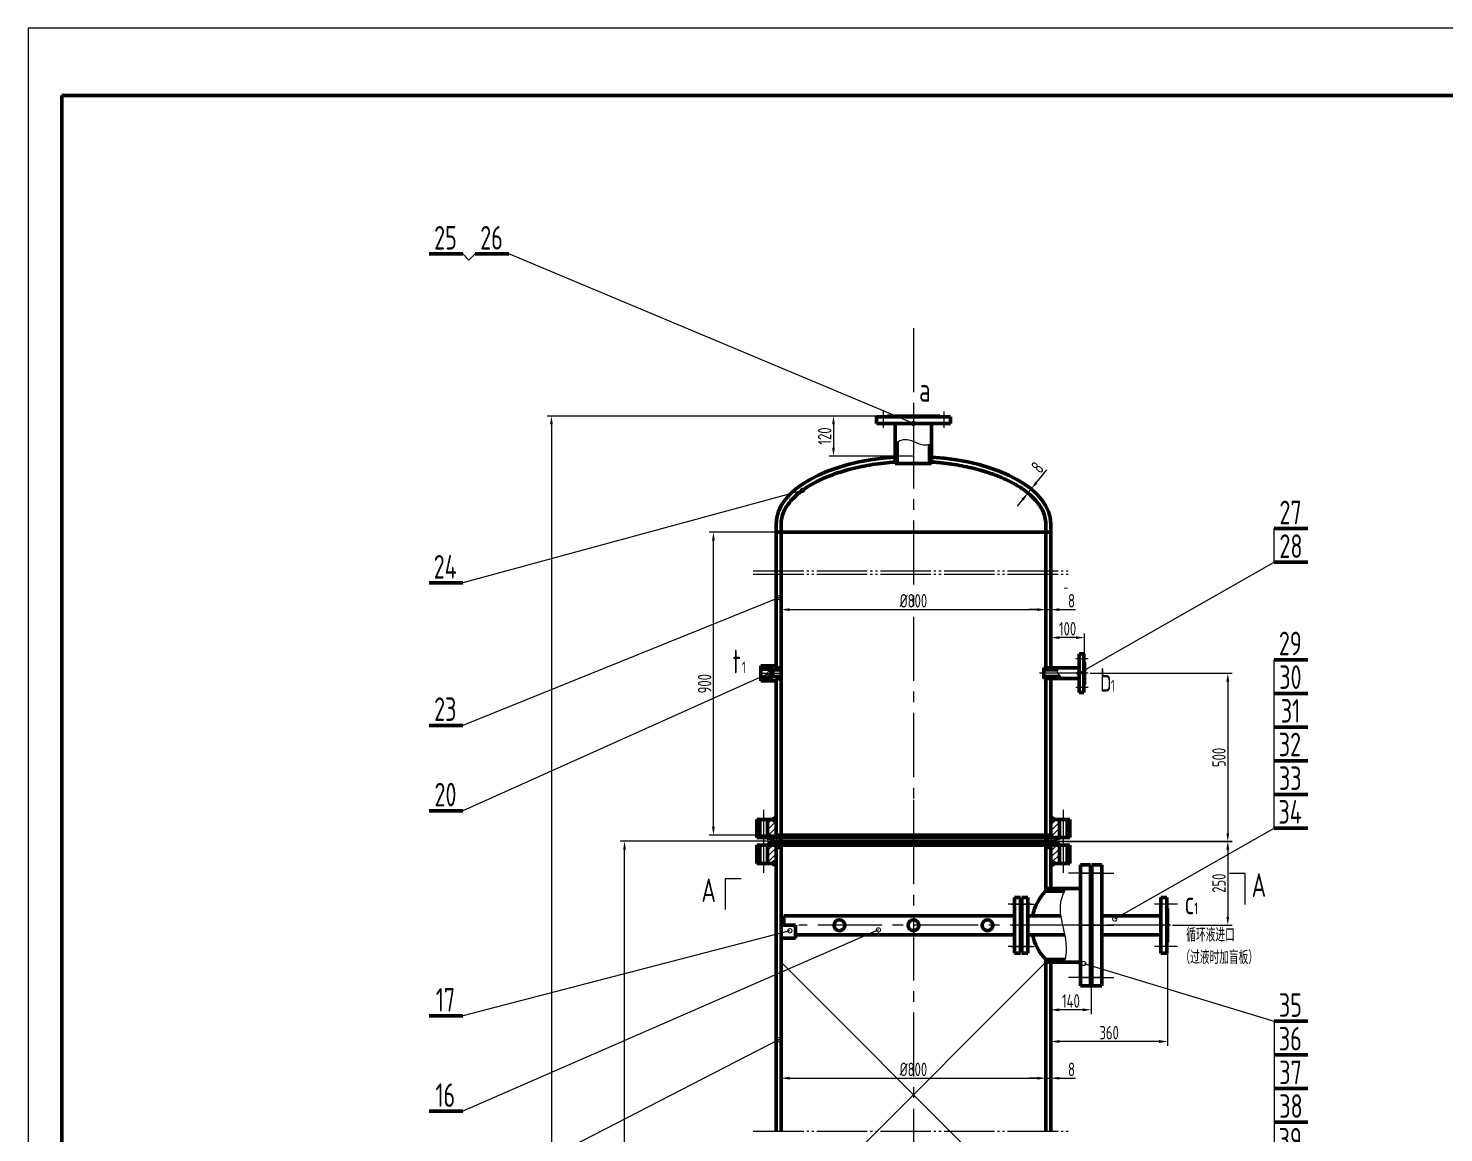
# Model space of a CAD drawing. Header units: millimetres. Extents: x -4783 to 11684, y 6425 to 68023.
# Drawn here: x -4783 to -4362.5, y 7684.8 to 8012.8 of the extents above; entities that cross this region are included whole.
import ezdxf

# ---------------------------------------------------------------- set-up
doc = ezdxf.new("R2010")
doc.units = ezdxf.units.MM
doc.linetypes.add('CENTER2', pattern=[28.575, 19.05, -3.175, 3.175, -3.175])
doc.linetypes.add('JIS_09_15', pattern=[18.9, 15, -0.9, 0.6, -0.9, 0.6, -0.9])
for name, color, linetype, lineweight in [('中心线', 1, 'CENTER2', 15), ('双点划线', 4, 'JIS_09_15', 15), ('尺寸线', 3, 'Continuous', 15), ('细实线', 2, 'Continuous', 15), ('轮廓线', 7, 'Continuous', 50)]:
    doc.layers.add(name, color=color, linetype=linetype, lineweight=lineweight)
doc.styles.add('工程字', font='gbenor.shx', dxfattribs={"width": 0.8, "bigfont": 'gbcbig.shx'})

# ---------------------------------------------------------------- blocks, each defined once
blk = doc.blocks.new('_DotSmall')
at = {"color": 0, "linetype": 'ByBlock', "const_width": 0.5}
blk.add_lwpolyline([(-0.0625, 0, 1), (0.0625, 0, 1)], format="xyb", close=True, dxfattribs=at)

msp = doc.modelspace()

# ---------------------------------------------------------------- linework, layer by layer
at = {"layer": '中心线'}
for p, q in [((-4520.0562, 7923.7838), (-4520.0562, 7768.6866)), ((-4565.6417, 7821.2655), (-4559.1272, 7821.2655)), ((-4471.7666, 7821.2655), (-4482.603, 7821.2655)), ((-4520.0562, 7783.6409), (-4520.0562, 7766.3679)), ((-4564.5562, 7780.6914), (-4564.5562, 7769.6396)), ((-4475.5562, 7780.6914), (-4475.5562, 7769.6396)), ((-4520.0562, 7777.6777), (-4520.0562, 7518.3805)), ((-4564.5562, 7773.0414), (-4564.5562, 7761.9896)), ((-4475.5562, 7773.0414), (-4475.5562, 7761.9896)), ((-4463.9644, 7761.9155), (-4473.992, 7761.9155)), ((-4470.548, 7761.9155), (-4460.5204, 7761.9155)), ((-4485.1236, 7752.6655), (-4491.8904, 7752.6655)), ((-4490.9888, 7752.6655), (-4484.222, 7752.6655)), ((-4441.6276, 7752.6655), (-4448.3945, 7752.6655)), ((-4443.6971, 7746.4155), (-4554.1096, 7746.4155)), ((-4463.9644, 7746.4155), (-4473.992, 7746.4155)), ((-4470.548, 7746.4155), (-4460.5204, 7746.4155)), ((-4485.1236, 7740.1655), (-4491.8904, 7740.1655)), ((-4490.9888, 7740.1655), (-4484.222, 7740.1655)), ((-4441.6276, 7740.1655), (-4448.3945, 7740.1655)), ((-4463.9644, 7730.9155), (-4473.992, 7730.9155)), ((-4470.548, 7730.9155), (-4460.5204, 7730.9155))]:
    msp.add_line(p, q, dxfattribs=at)
at = {"layer": '中心线', "linetype": 'Continuous'}
for p, q in [((-4529.0562, 7899.0481), (-4529.0562, 7894.149)), ((-4520.0562, 7899.0481), (-4520.0562, 7894.149)), ((-4511.0562, 7899.0481), (-4511.0562, 7894.149)), ((-4468.1431, 7825.5155), (-4471.7666, 7825.5155)), ((-4468.1431, 7821.2655), (-4471.7666, 7821.2655)), ((-4468.1431, 7817.0155), (-4471.7666, 7817.0155))]:
    msp.add_line(p, q, dxfattribs=at)
at = {"layer": '双点划线'}
for p, q in [((-4567.6634, 7851.6553), (-4473.3321, 7851.6553)), ((-4567.6634, 7850.6788), (-4473.3321, 7850.6788)), ((-4567.6634, 7685.3121), (-4473.3321, 7685.3121))]:
    msp.add_line(p, q, dxfattribs=at)
at = {"layer": '尺寸线'}
for p, q in [((-4653.9622, 7945.7872), (-4663.9622, 7945.7872)), ((-4652.1065, 7943.9315), (-4653.9622, 7945.7872)), ((-4650.2508, 7945.7872), (-4652.1065, 7943.9315)), ((-4528.4812, 7897.6655), (-4628.8585, 7897.6655)), ((-4527.8562, 7897.6655), (-4545.053, 7897.6655)), ((-4627.6085, 7895.1655), (-4627.6085, 7101.7017)), ((-4543.803, 7895.1655), (-4543.803, 7888.2878)), ((-4520.0533, 7885.7878), (-4545.053, 7885.7878)), ((-4483.5012, 7877.9016), (-4480.456, 7881.6335)), ((-4487.6107, 7872.8655), (-4489.1913, 7870.9285)), ((-4486.0301, 7874.8024), (-4485.0818, 7875.9646)), ((-4485.5459, 7874.4073), (-4485.0617, 7874.0121)), ((-4484.5975, 7875.5695), (-4484.1133, 7875.1744)), ((-4412.929, 7854.2108), (-4412.929, 7864.2108)), ((-4412.929, 7864.2108), (-4402.929, 7864.2108)), ((-4561.4812, 7863.1655), (-4580.7283, 7863.1655)), ((-4579.4783, 7775.6655), (-4579.4783, 7860.6655)), ((-4470.8562, 7821.2655), (-4412.929, 7854.2108)), ((-4412.929, 7854.2108), (-4402.929, 7854.2108)), ((-4559.3562, 7820.0405), (-4559.3562, 7841.4082)), ((-4556.8562, 7840.1582), (-4483.2562, 7840.1582)), ((-4483.2562, 7840.1582), (-4485.7562, 7840.1582)), ((-4480.7562, 7840.7832), (-4480.7562, 7841.4082)), ((-4480.7562, 7831.0905), (-4480.7562, 7841.4082)), ((-4480.7562, 7840.1582), (-4479.2562, 7840.1582)), ((-4479.2562, 7840.7832), (-4479.2562, 7841.4082)), ((-4476.7562, 7840.1582), (-4471.9395, 7840.1582)), ((-4479.2562, 7825.1405), (-4479.2562, 7833.0979)), ((-4471.7562, 7831.8479), (-4476.7562, 7831.8479)), ((-4469.2562, 7825.1405), (-4469.2562, 7833.0979)), ((-4412.929, 7815.2922), (-4412.929, 7825.2922)), ((-4412.929, 7825.2922), (-4402.929, 7825.2922)), ((-4467.5181, 7821.2655), (-4425.4106, 7821.2655)), ((-4426.6606, 7818.7655), (-4426.6606, 7773.7655)), ((-4412.929, 7805.2922), (-4412.929, 7815.2922)), ((-4412.929, 7815.2922), (-4402.929, 7815.2922)), ((-4412.929, 7795.2922), (-4412.929, 7805.2922)), ((-4412.929, 7805.2922), (-4402.929, 7805.2922)), ((-4412.929, 7785.2922), (-4412.929, 7795.2922)), ((-4412.929, 7795.2922), (-4402.929, 7795.2922)), ((-4412.929, 7775.2922), (-4412.929, 7785.2922)), ((-4412.929, 7785.2922), (-4402.929, 7785.2922)), ((-4460.263, 7748.2859), (-4412.929, 7775.2922)), ((-4412.929, 7775.2922), (-4402.929, 7775.2922)), ((-4563.4312, 7771.4155), (-4607.1412, 7771.4155)), ((-4561.4812, 7773.1655), (-4580.7283, 7773.1655)), ((-4477.3312, 7771.2655), (-4425.4106, 7771.2655)), ((-4476.6812, 7771.4155), (-4425.4106, 7771.4155)), ((-4605.8912, 7540.2892), (-4605.8912, 7768.9155)), ((-4426.6606, 7768.9155), (-4426.6606, 7748.9155)), ((-4575.9237, 7755.2169), (-4575.9237, 7760.2695)), ((-4575.9237, 7760.2695), (-4571.1971, 7760.2695)), ((-4421.4614, 7761.789), (-4426.188, 7761.789)), ((-4421.4614, 7756.7364), (-4421.4614, 7761.789)), ((-4575.9237, 7751.0894), (-4575.9237, 7755.2169)), ((-4421.4614, 7752.6089), (-4421.4614, 7756.7364)), ((-4443.0721, 7746.4155), (-4425.4106, 7746.4155)), ((-4444.5602, 7740.7905), (-4444.5602, 7710.6524)), ((-4479.2562, 7734.8405), (-4479.2562, 7710.6524)), ((-4469.4562, 7735.0603), (-4412.929, 7717.9099)), ((-4479.2562, 7732.0905), (-4479.2562, 7720.0605)), ((-4467.2562, 7732.0905), (-4467.2562, 7720.0605)), ((-4469.7562, 7721.3105), (-4476.7562, 7721.3105)), ((-4412.929, 7717.9099), (-4412.929, 7707.9099)), ((-4412.929, 7717.9099), (-4402.929, 7717.9099)), ((-4447.0602, 7711.9024), (-4476.7562, 7711.9024)), ((-4412.929, 7707.9099), (-4402.929, 7707.9099)), ((-4412.929, 7707.9099), (-4412.929, 7697.9099)), ((-4559.3562, 7701.6261), (-4559.3562, 7702.2511)), ((-4556.8562, 7701.0011), (-4483.2562, 7701.0011)), ((-4483.2562, 7701.0011), (-4485.7562, 7701.0011)), ((-4480.7562, 7701.6261), (-4480.7562, 7702.2511)), ((-4480.7562, 7701.6261), (-4480.7562, 7702.2511)), ((-4480.7562, 7701.0011), (-4479.2562, 7701.0011)), ((-4479.2562, 7701.6261), (-4479.2562, 7702.2511)), ((-4476.7562, 7701.0011), (-4471.9395, 7701.0011)), ((-4412.929, 7697.9099), (-4402.929, 7697.9099)), ((-4412.929, 7697.9099), (-4412.929, 7687.9099)), ((-4412.929, 7687.9099), (-4402.929, 7687.9099)), ((-4412.929, 7687.9099), (-4412.929, 7677.9099))]:
    msp.add_line(p, q, dxfattribs=at)
for points in [[(-4520.0562, 7895.4655), (-4640.2508, 7945.7872), (-4650.2508, 7945.7872)], [(-4553.0595, 7875.5919), (-4653.9622, 7848.0752), (-4663.9622, 7848.0752)], [(-4559.8981, 7843.7342), (-4653.9622, 7805.789), (-4663.9622, 7805.789)], [(-4562.796, 7821.2655), (-4653.9622, 7780.4223), (-4663.9622, 7780.4223)], [(-4530.4593, 7745.0453), (-4653.9622, 7691.1685), (-4663.9622, 7691.1685)], [(-4556.7522, 7744.7878), (-4653.9622, 7719.4847), (-4663.9622, 7719.4847)], [(-4559.9379, 7712.4628), (-4653.9622, 7664.0589), (-4663.9622, 7664.0589)]]:
    msp.add_lwpolyline(points, dxfattribs=at)
for points in [[(-4628.0252, 7895.1655), (-4627.1918, 7895.1655), (-4627.6085, 7897.6655)], [(-4544.2197, 7895.1655), (-4543.3864, 7895.1655), (-4543.803, 7897.6655)], [(-4544.2197, 7888.2878), (-4543.3864, 7888.2878), (-4543.803, 7885.7878)], [(-4483.824, 7878.165), (-4483.1784, 7877.6382), (-4485.0818, 7875.9646)], [(-4487.9335, 7873.1289), (-4487.2879, 7872.602), (-4486.0301, 7874.8024)], [(-4579.895, 7860.6655), (-4579.0616, 7860.6655), (-4579.4783, 7863.1655)], [(-4556.8562, 7840.5748), (-4556.8562, 7839.7415), (-4559.3562, 7840.1582)], [(-4483.2562, 7840.5748), (-4483.2562, 7839.7415), (-4480.7562, 7840.1582)], [(-4483.2562, 7840.5748), (-4483.2562, 7839.7415), (-4480.7562, 7840.1582)], [(-4476.7562, 7840.5748), (-4476.7562, 7839.7415), (-4479.2562, 7840.1582)], [(-4476.7562, 7832.2645), (-4476.7562, 7831.4312), (-4479.2562, 7831.8479)], [(-4471.7562, 7832.2645), (-4471.7562, 7831.4312), (-4469.2562, 7831.8479)], [(-4427.0773, 7818.7655), (-4426.2439, 7818.7655), (-4426.6606, 7821.2655)], [(-4579.895, 7775.6655), (-4579.0616, 7775.6655), (-4579.4783, 7773.1655)], [(-4606.3079, 7768.9155), (-4605.4746, 7768.9155), (-4605.8912, 7771.4155)], [(-4427.0773, 7773.7655), (-4426.2439, 7773.7655), (-4426.6606, 7771.2655)], [(-4427.0773, 7768.9155), (-4426.2439, 7768.9155), (-4426.6606, 7771.4155)], [(-4427.0773, 7748.9155), (-4426.2439, 7748.9155), (-4426.6606, 7746.4155)], [(-4476.7562, 7721.7271), (-4476.7562, 7720.8938), (-4479.2562, 7721.3105)], [(-4469.7562, 7721.7271), (-4469.7562, 7720.8938), (-4467.2562, 7721.3105)], [(-4476.7562, 7712.319), (-4476.7562, 7711.4857), (-4479.2562, 7711.9024)], [(-4447.0602, 7712.319), (-4447.0602, 7711.4857), (-4444.5602, 7711.9024)], [(-4556.8562, 7701.4177), (-4556.8562, 7700.5844), (-4559.3562, 7701.0011)], [(-4483.2562, 7701.4177), (-4483.2562, 7700.5844), (-4480.7562, 7701.0011)], [(-4483.2562, 7701.4177), (-4483.2562, 7700.5844), (-4480.7562, 7701.0011)], [(-4476.7562, 7701.4177), (-4476.7562, 7700.5844), (-4479.2562, 7701.0011)]]:
    msp.add_solid(points, dxfattribs=at)
at = {"layer": '细实线'}
for p, q in [((-4783.0224, 8012.8055), (-4783.0224, 6823.8055)), ((-3942.0224, 8012.8055), (-4783.0224, 8012.8055)), ((-4565.3502, 7822.6155), (-4562.3502, 7822.6155)), ((-4565.3502, 7819.9155), (-4562.3502, 7819.9155)), ((-4566.5562, 7776.9624), (-4565.7062, 7777.8124)), ((-4566.5562, 7775.1664), (-4565.7062, 7776.0164)), ((-4563.4062, 7776.5203), (-4562.1272, 7777.7993)), ((-4563.4062, 7774.7243), (-4560.9885, 7777.1419)), ((-4563.4062, 7772.9282), (-4560.8562, 7775.4782)), ((-4479.2562, 7776.2559), (-4477.6466, 7777.8655)), ((-4479.2562, 7774.4599), (-4476.7062, 7777.0099)), ((-4479.2562, 7772.6638), (-4476.7062, 7775.2138)), ((-4474.4062, 7777.5138), (-4474.0545, 7777.8655)), ((-4474.4062, 7775.7178), (-4473.5562, 7776.5678)), ((-4566.5562, 7773.3703), (-4565.7062, 7774.2203)), ((-4562.8062, 7771.9234), (-4563.3484, 7772.4655)), ((-4563.1954, 7772.4655), (-4563.3008, 7772.3601)), ((-4562.9709, 7772.4655), (-4563.1885, 7772.2479)), ((-4562.8062, 7772.1479), (-4563.1238, 7772.4655)), ((-4562.8062, 7772.4057), (-4563.0763, 7772.1356)), ((-4562.8062, 7772.1812), (-4562.964, 7772.0234)), ((-4562.8062, 7772.3724), (-4562.8993, 7772.4655)), ((-4562.8062, 7771.9567), (-4562.8518, 7771.9111)), ((-4562.5238, 7771.8655), (-4562.8062, 7772.1479)), ((-4562.3062, 7770.9888), (-4562.7329, 7771.4155)), ((-4561.0258, 7771.2655), (-4562.2258, 7772.4655)), ((-4561.9238, 7771.2655), (-4562.1562, 7771.4979)), ((-4562.0729, 7772.4655), (-4560.8562, 7773.6822)), ((-4560.1278, 7771.2655), (-4561.3278, 7772.4655)), ((-4559.3562, 7771.3919), (-4560.4298, 7772.4655)), ((-4559.3562, 7772.29), (-4559.5317, 7772.4655)), ((-4480.2035, 7771.2655), (-4480.7562, 7771.8182)), ((-4479.3055, 7771.2655), (-4480.5055, 7772.4655)), ((-4478.4075, 7771.2655), (-4479.6075, 7772.4655)), ((-4477.9562, 7771.7123), (-4478.7094, 7772.4655)), ((-4477.3062, 7771.9603), (-4477.8114, 7772.4655)), ((-4477.3062, 7770.4032), (-4477.8062, 7770.9032)), ((-4477.6584, 7772.4655), (-4476.7062, 7773.4178)), ((-4477.3062, 7771.3012), (-4477.4205, 7771.4155)), ((-4476.7604, 7772.4655), (-4477.3062, 7771.9197)), ((-4476.9849, 7772.4655), (-4477.3062, 7772.1442)), ((-4477.2094, 7772.4655), (-4477.3062, 7772.3688)), ((-4477.0343, 7772.1374), (-4477.3062, 7772.4093)), ((-4477.1466, 7772.0252), (-4477.3062, 7772.1848)), ((-4477.2588, 7771.9129), (-4477.3062, 7771.9603)), ((-4476.922, 7772.2497), (-4477.1379, 7772.4655)), ((-4476.8098, 7772.3619), (-4476.9134, 7772.4655)), ((-4474.4062, 7773.9217), (-4473.5562, 7774.7717)), ((-4474.0663, 7772.4655), (-4473.5562, 7772.9757)), ((-4566.5562, 7769.1191), (-4565.7062, 7769.9691)), ((-4566.5562, 7767.3231), (-4565.7062, 7768.1731)), ((-4563.4062, 7768.677), (-4561.8677, 7770.2155)), ((-4563.4062, 7766.881), (-4560.8562, 7769.431)), ((-4563.4062, 7765.0849), (-4560.8562, 7767.6349)), ((-4563.329, 7770.2155), (-4563.3676, 7770.2541)), ((-4563.1045, 7770.2155), (-4563.2553, 7770.3664)), ((-4562.8062, 7770.6241), (-4563.2148, 7770.2155)), ((-4562.88, 7770.2155), (-4563.1431, 7770.4786)), ((-4562.8062, 7770.3662), (-4563.0308, 7770.5909)), ((-4562.8062, 7770.3996), (-4562.9902, 7770.2155)), ((-4562.8062, 7770.5908), (-4562.9186, 7770.7031)), ((-4562.8062, 7770.8153), (-4562.8063, 7770.8154)), ((-4562.431, 7770.2155), (-4562.8062, 7770.5908)), ((-4561.5329, 7770.2155), (-4562.1329, 7770.8155)), ((-4560.6349, 7770.2155), (-4561.2349, 7770.8155)), ((-4560.0562, 7770.5348), (-4560.3369, 7770.8155)), ((-4479.8126, 7770.2155), (-4480.0562, 7770.4591)), ((-4478.9146, 7770.2155), (-4479.5146, 7770.8155)), ((-4479.2562, 7770.2087), (-4479.2494, 7770.2155)), ((-4479.2562, 7768.4126), (-4477.4533, 7770.2155)), ((-4479.2562, 7766.6166), (-4476.7062, 7769.1666)), ((-4478.7522, 7765.3245), (-4476.7062, 7767.3705)), ((-4478.0166, 7770.2155), (-4478.6166, 7770.8155)), ((-4477.3043, 7770.8136), (-4477.3062, 7770.8116)), ((-4477.192, 7770.7013), (-4477.3062, 7770.5871)), ((-4476.894, 7770.2155), (-4477.3062, 7770.6277)), ((-4477.0798, 7770.5891), (-4477.3062, 7770.3626)), ((-4477.1185, 7770.2155), (-4477.3062, 7770.4032)), ((-4476.9675, 7770.4768), (-4477.2288, 7770.2155)), ((-4476.8552, 7770.3646), (-4477.0043, 7770.2155)), ((-4476.743, 7770.2523), (-4476.7798, 7770.2155)), ((-4474.4062, 7769.6705), (-4473.8612, 7770.2155)), ((-4474.4062, 7767.8745), (-4473.5562, 7768.7245)), ((-4474.4062, 7766.0784), (-4473.5562, 7766.9284)), ((-4566.5562, 7765.527), (-4565.7062, 7766.377)), ((-4561.3847, 7765.3104), (-4560.8562, 7765.8389)), ((-4477.4652, 7764.8155), (-4476.7062, 7765.5745)), ((-4473.8731, 7764.8155), (-4473.5562, 7765.1324)), ((-4480.7562, 7735.4655), (-4559.3562, 7656.7892)), ((-4559.3562, 7735.4655), (-4480.7562, 7656.7892))]:
    msp.add_line(p, q, dxfattribs=at)
for points, start_tangent, end_tangent in [([(-4525.4562, 7889.5037), (-4521.4582, 7890.6349), (-4518.5112, 7889.475), (-4514.6562, 7889.5037)], (0.70710678, 0.70710678), (0.87642062, 0.48154636)), ([(-4476.8762, 7822.8655), (-4477.3297, 7821.4063), (-4476.5526, 7820.6292), (-4476.5526, 7819.6655)], (-0.49913643, -0.86652341), (-0.40244908, -0.91544237)), ([(-4474.8562, 7757.3655), (-4476.3302, 7753.2752), (-4475.3647, 7744.5929), (-4475.3647, 7735.4655)], (-0.43338665, -0.90120808), (-0.37435493, -0.92728549))]:
    msp.add_spline(points, degree=3, dxfattribs=dict(at, start_tangent=start_tangent, end_tangent=end_tangent))
at = {"layer": '轮廓线'}
for p, q in [((-4773.0224, 7992.8055), (-4773.0224, 6833.8055)), ((-3952.0224, 7992.8055), (-4773.0224, 7992.8055)), ((-4663.9622, 7945.7872), (-4653.9622, 7945.7872)), ((-4650.2508, 7945.7872), (-4640.2508, 7945.7872)), ((-4525.4562, 7883.5418), (-4525.4562, 7895.4655)), ((-4514.6562, 7895.4655), (-4514.6562, 7883.5418)), ((-4524.8562, 7883.5418), (-4524.8562, 7889.9841)), ((-4515.2562, 7889.2519), (-4515.2562, 7883.5418)), ((-4514.6562, 7883.5418), (-4525.4562, 7883.5418)), ((-4560.8562, 7865.6655), (-4560.8562, 7822.9155)), ((-4559.3562, 7865.6655), (-4559.3562, 7773.1655)), ((-4480.7562, 7865.6655), (-4480.7562, 7822.8655)), ((-4479.2562, 7865.6655), (-4479.2562, 7822.8655)), ((-4412.929, 7864.2108), (-4402.929, 7864.2108)), ((-4560.8562, 7863.1655), (-4479.2562, 7863.1655)), ((-4412.929, 7854.2108), (-4402.929, 7854.2108)), ((-4663.9622, 7848.0752), (-4653.9622, 7848.0752)), ((-4480.7622, 7846.6155), (-4480.7622, 7843.9155)), ((-4479.2622, 7847.5155), (-4479.2622, 7846.9155)), ((-4474.7622, 7846.4371), (-4474.7622, 7846.6155)), ((-4479.2622, 7843.6155), (-4479.2622, 7843.0155)), ((-4565.3502, 7823.5155), (-4560.8502, 7823.5155)), ((-4565.3502, 7822.4371), (-4565.3502, 7823.5155)), ((-4565.3502, 7821.2655), (-4565.3502, 7822.4371)), ((-4562.3502, 7822.4371), (-4565.3502, 7822.4371)), ((-4562.3502, 7822.6155), (-4562.3502, 7822.6999)), ((-4562.3502, 7822.6999), (-4561.8502, 7822.6999)), ((-4562.3502, 7822.4371), (-4562.3502, 7822.6155)), ((-4562.3502, 7821.2655), (-4562.3502, 7822.4371)), ((-4561.8502, 7822.6999), (-4561.8502, 7821.2655)), ((-4561.8502, 7822.2655), (-4559.3502, 7822.2655)), ((-4560.8562, 7822.9155), (-4559.6502, 7822.9155)), ((-4559.3502, 7822.6155), (-4559.6502, 7822.9155)), ((-4470.8562, 7822.8655), (-4481.2819, 7822.8655)), ((-4481.2819, 7822.8655), (-4481.2819, 7819.6655)), ((-4477.2073, 7822.2655), (-4481.2819, 7822.2655)), ((-4412.929, 7825.2922), (-4402.929, 7825.2922)), ((-4565.3502, 7821.2655), (-4565.3502, 7820.094)), ((-4565.3502, 7820.094), (-4565.3502, 7819.9155)), ((-4562.3502, 7820.094), (-4565.3502, 7820.094)), ((-4565.3502, 7819.9155), (-4565.3502, 7819.0155)), ((-4565.3502, 7819.0155), (-4560.8502, 7819.0155)), ((-4562.3502, 7821.2655), (-4562.3502, 7820.094)), ((-4562.3502, 7820.094), (-4562.3502, 7819.9155)), ((-4562.3502, 7819.9155), (-4562.3502, 7819.8311)), ((-4562.3502, 7819.8311), (-4561.8502, 7819.8311)), ((-4561.8502, 7819.8311), (-4561.8502, 7821.2655)), ((-4561.8502, 7820.2655), (-4559.3502, 7820.2655)), ((-4559.6502, 7819.6155), (-4560.8562, 7819.6155)), ((-4560.8562, 7819.6155), (-4560.8562, 7773.1655)), ((-4559.3502, 7819.9155), (-4559.6502, 7819.6155)), ((-4481.2819, 7820.2655), (-4476.445, 7820.2655)), ((-4481.2819, 7819.6655), (-4470.8562, 7819.6655)), ((-4480.7562, 7819.6655), (-4480.7562, 7773.1655)), ((-4479.2562, 7819.6655), (-4479.2562, 7773.1655)), ((-4412.929, 7815.2922), (-4402.929, 7815.2922)), ((-4663.9622, 7805.789), (-4653.9622, 7805.789)), ((-4412.929, 7805.2922), (-4402.929, 7805.2922)), ((-4412.929, 7795.2922), (-4402.929, 7795.2922)), ((-4412.929, 7785.2922), (-4402.929, 7785.2922)), ((-4663.9622, 7780.4223), (-4653.9622, 7780.4223)), ((-4566.5562, 7777.8655), (-4562.2418, 7777.8655)), ((-4566.5562, 7772.4655), (-4566.5562, 7777.8655)), ((-4565.7062, 7777.8655), (-4565.7062, 7772.4655)), ((-4563.4062, 7777.8655), (-4563.4062, 7772.4655)), ((-4562.2418, 7777.8655), (-4560.8562, 7778.6655)), ((-4560.8562, 7777.0655), (-4562.2418, 7777.8655)), ((-4560.8562, 7777.0655), (-4560.8562, 7772.4655)), ((-4477.8706, 7777.8655), (-4479.2562, 7778.6655)), ((-4479.2562, 7777.0655), (-4477.8706, 7777.8655)), ((-4479.2562, 7777.0655), (-4479.2562, 7772.4655)), ((-4477.8706, 7777.8655), (-4473.5562, 7777.8655)), ((-4476.7062, 7777.8655), (-4476.7062, 7772.4655)), ((-4474.4062, 7777.8655), (-4474.4062, 7772.4655)), ((-4473.5562, 7777.8655), (-4473.5562, 7772.4655)), ((-4412.929, 7775.2922), (-4402.929, 7775.2922)), ((-4473.5562, 7772.4655), (-4566.5562, 7772.4655)), ((-4562.8062, 7771.8655), (-4563.4062, 7772.4655)), ((-4562.8062, 7772.4655), (-4562.8062, 7771.8655)), ((-4562.1562, 7771.8655), (-4562.8062, 7771.8655)), ((-4562.8062, 7771.4155), (-4562.1562, 7771.4155)), ((-4562.8062, 7771.4155), (-4562.8062, 7770.2155)), ((-4562.3062, 7771.4155), (-4562.3062, 7770.8155)), ((-4562.0729, 7771.2655), (-4562.2562, 7771.0405)), ((-4562.2562, 7771.0405), (-4562.0729, 7770.8155)), ((-4562.1562, 7771.8655), (-4562.1562, 7771.2655)), ((-4477.9562, 7771.2655), (-4562.1562, 7771.2655)), ((-4560.9062, 7771.2655), (-4562.0729, 7771.2655)), ((-4561.8895, 7771.2655), (-4562.0729, 7771.0405)), ((-4562.0729, 7771.0405), (-4561.8895, 7770.8155)), ((-4561.7062, 7771.2655), (-4561.8895, 7771.0405)), ((-4561.8895, 7771.0405), (-4561.7062, 7770.8155)), ((-4561.5229, 7771.2655), (-4561.7062, 7771.0405)), ((-4561.7062, 7771.0405), (-4561.5229, 7770.8155)), ((-4561.3395, 7771.2655), (-4561.5229, 7771.0405)), ((-4561.5229, 7771.0405), (-4561.3395, 7770.8155)), ((-4561.1562, 7771.2655), (-4561.3395, 7771.0405)), ((-4561.3395, 7771.0405), (-4561.1562, 7770.8155)), ((-4560.4062, 7771.1905), (-4561.2173, 7771.1905)), ((-4479.7062, 7770.8905), (-4561.2173, 7770.8905)), ((-4478.7062, 7771.2655), (-4560.9062, 7771.2655)), ((-4560.0562, 7773.1655), (-4560.8562, 7773.1655)), ((-4560.8562, 7773.1655), (-4479.2562, 7773.1655)), ((-4560.4062, 7771.1905), (-4478.8951, 7771.1905)), ((-4560.4062, 7770.8905), (-4560.4062, 7771.1905)), ((-4559.3562, 7772.4655), (-4559.3562, 7771.2655)), ((-4480.7562, 7772.4655), (-4480.7562, 7771.2655)), ((-4479.7062, 7770.8905), (-4479.7062, 7771.1905)), ((-4479.7062, 7770.8905), (-4478.8951, 7770.8905)), ((-4478.9562, 7771.2655), (-4478.7729, 7771.0405)), ((-4478.7729, 7771.0405), (-4478.9562, 7770.8155)), ((-4478.7729, 7771.2655), (-4478.5895, 7771.0405)), ((-4478.5895, 7771.0405), (-4478.7729, 7770.8155)), ((-4478.0395, 7771.2655), (-4478.7062, 7771.2655)), ((-4478.5895, 7771.2655), (-4478.4062, 7771.0405)), ((-4478.4062, 7771.0405), (-4478.5895, 7770.8155)), ((-4478.4062, 7771.2655), (-4478.2229, 7771.0405)), ((-4478.2229, 7771.0405), (-4478.4062, 7770.8155)), ((-4478.2229, 7771.2655), (-4478.0395, 7771.0405)), ((-4478.0395, 7771.0405), (-4478.2229, 7770.8155)), ((-4478.0395, 7771.2655), (-4477.8562, 7771.0405)), ((-4477.8562, 7771.0405), (-4478.0395, 7770.8155)), ((-4477.3062, 7771.8655), (-4477.9562, 7771.8655)), ((-4477.9562, 7771.8655), (-4477.9562, 7771.2655)), ((-4477.9562, 7771.4155), (-4477.3062, 7771.4155)), ((-4477.8062, 7771.4155), (-4477.8062, 7770.8155)), ((-4477.3062, 7772.4655), (-4477.3062, 7771.8655)), ((-4477.3062, 7771.8655), (-4476.7062, 7772.4655)), ((-4477.3062, 7771.4155), (-4477.3062, 7770.2155)), ((-4566.5562, 7770.2155), (-4473.5562, 7770.2155)), ((-4566.5562, 7764.8155), (-4566.5562, 7770.2155)), ((-4565.7062, 7770.2155), (-4565.7062, 7764.8155)), ((-4563.4062, 7770.2155), (-4562.8062, 7770.8155)), ((-4563.4062, 7770.2155), (-4563.4062, 7764.8155)), ((-4562.3062, 7770.8155), (-4477.8062, 7770.8155)), ((-4562.0729, 7770.8155), (-4478.0395, 7770.8155)), ((-4560.8562, 7770.2155), (-4560.8562, 7685.3121)), ((-4559.3562, 7769.5155), (-4560.8562, 7769.5155)), ((-4559.3562, 7770.8155), (-4559.3562, 7770.2155)), ((-4559.3562, 7769.5155), (-4559.3562, 7770.2155)), ((-4559.3562, 7769.5155), (-4559.3562, 7685.3121)), ((-4480.7562, 7770.8155), (-4480.7562, 7770.2155)), ((-4480.7562, 7769.5155), (-4480.7562, 7770.2155)), ((-4480.7562, 7769.5155), (-4480.7562, 7756.5655)), ((-4480.7562, 7769.5155), (-4479.2562, 7769.5155)), ((-4479.2562, 7770.2155), (-4479.2562, 7757.3655)), ((-4476.7062, 7770.2155), (-4477.3062, 7770.8155)), ((-4476.7062, 7770.2155), (-4476.7062, 7764.8155)), ((-4474.4062, 7770.2155), (-4474.4062, 7764.8155)), ((-4473.5562, 7770.2155), (-4473.5562, 7764.8155)), ((-4562.2418, 7764.8155), (-4566.5562, 7764.8155)), ((-4560.8562, 7765.6155), (-4562.2418, 7764.8155)), ((-4562.2418, 7764.8155), (-4560.8562, 7764.0155)), ((-4479.2562, 7765.6155), (-4477.8706, 7764.8155)), ((-4477.8706, 7764.8155), (-4479.2562, 7764.0155)), ((-4473.5562, 7764.8155), (-4477.8706, 7764.8155)), ((-4470.4562, 7728.4155), (-4470.4562, 7764.4155)), ((-4470.4562, 7764.4155), (-4467.4562, 7764.4155)), ((-4467.4562, 7764.4155), (-4467.4562, 7728.4155)), ((-4467.0562, 7764.4155), (-4467.0562, 7728.4155)), ((-4464.0562, 7764.4155), (-4467.0562, 7764.4155)), ((-4464.0562, 7728.4155), (-4464.0562, 7764.4155)), ((-4467.2562, 7760.1155), (-4467.4562, 7760.1155)), ((-4467.2562, 7760.1155), (-4467.2562, 7732.7155)), ((-4467.2562, 7760.1155), (-4467.0562, 7760.1155)), ((-4467.2562, 7760.1155), (-4467.2562, 7732.7155)), ((-4488.2562, 7754.6655), (-4490.0562, 7754.6655)), ((-4490.0562, 7754.6655), (-4490.0562, 7746.4155)), ((-4488.2562, 7746.4155), (-4488.2562, 7754.6655)), ((-4487.8562, 7746.4155), (-4487.8562, 7754.6655)), ((-4487.8562, 7754.6655), (-4486.0562, 7754.6655)), ((-4486.0562, 7754.6655), (-4486.0562, 7746.4155)), ((-4470.4562, 7757.3655), (-4480.7562, 7757.3655)), ((-4475.2296, 7756.5655), (-4480.7562, 7756.5655)), ((-4444.7602, 7754.6655), (-4446.5602, 7754.6655)), ((-4446.5602, 7754.6655), (-4446.5602, 7746.4155)), ((-4444.7602, 7746.4155), (-4444.7602, 7754.6655)), ((-4488.0562, 7751.4155), (-4488.2562, 7751.4155)), ((-4488.0562, 7751.4155), (-4487.8562, 7751.4155)), ((-4488.0562, 7746.4155), (-4488.0562, 7751.4155)), ((-4488.0562, 7746.4155), (-4488.0562, 7751.4155)), ((-4444.5602, 7751.4155), (-4444.7602, 7751.4155)), ((-4444.5602, 7746.4155), (-4444.5602, 7751.4155)), ((-4559.3562, 7746.4155), (-4555.0562, 7746.4155)), ((-4490.0562, 7749.2655), (-4558.5562, 7749.2655)), ((-4558.5562, 7749.2655), (-4558.5562, 7746.4155)), ((-4555.0562, 7746.4155), (-4555.0562, 7742.6155)), ((-4490.0562, 7738.1655), (-4490.0562, 7746.4155)), ((-4488.2562, 7746.4155), (-4488.2562, 7738.1655)), ((-4488.0562, 7746.4155), (-4488.0562, 7741.4155)), ((-4488.0562, 7746.4155), (-4488.0562, 7741.4155)), ((-4487.8562, 7746.4155), (-4487.8562, 7738.1655)), ((-4476.3225, 7749.2655), (-4486.0562, 7749.2655)), ((-4486.0562, 7738.1655), (-4486.0562, 7746.4155)), ((-4451.6015, 7749.2655), (-4464.0562, 7749.2655)), ((-4446.5602, 7749.2655), (-4451.6015, 7749.2655)), ((-4446.5602, 7738.1655), (-4446.5602, 7746.4155)), ((-4444.7602, 7746.4155), (-4444.7602, 7738.1655)), ((-4444.5602, 7746.4155), (-4444.5602, 7741.4155)), ((-4555.0562, 7742.6155), (-4559.3562, 7742.6155)), ((-4555.0562, 7743.5655), (-4490.0562, 7743.5655)), ((-4488.0562, 7741.4155), (-4488.2562, 7741.4155)), ((-4488.0562, 7741.4155), (-4487.8562, 7741.4155)), ((-4486.0562, 7743.5655), (-4475.152, 7743.5655)), ((-4464.0562, 7743.5655), (-4446.5602, 7743.5655)), ((-4444.5602, 7741.4155), (-4444.7602, 7741.4155)), ((-4488.2562, 7738.1655), (-4490.0562, 7738.1655)), ((-4487.8562, 7738.1655), (-4486.0562, 7738.1655)), ((-4444.7602, 7738.1655), (-4446.5602, 7738.1655)), ((-4480.7562, 7736.2655), (-4480.7562, 7685.3121)), ((-4475.0864, 7736.2655), (-4480.7562, 7736.2655)), ((-4470.4562, 7735.4655), (-4480.7562, 7735.4655)), ((-4479.2562, 7735.4655), (-4479.2562, 7685.3121)), ((-4467.2562, 7732.7155), (-4467.4562, 7732.7155)), ((-4467.2562, 7732.7155), (-4467.0562, 7732.7155)), ((-4467.4562, 7728.4155), (-4470.4562, 7728.4155)), ((-4467.0562, 7728.4155), (-4464.0562, 7728.4155)), ((-4663.9622, 7719.4847), (-4653.9622, 7719.4847)), ((-4412.929, 7717.9099), (-4402.929, 7717.9099)), ((-4412.929, 7707.9099), (-4402.929, 7707.9099)), ((-4412.929, 7697.9099), (-4402.929, 7697.9099)), ((-4663.9622, 7691.1685), (-4653.9622, 7691.1685)), ((-4412.929, 7687.9099), (-4402.929, 7687.9099))]:
    msp.add_line(p, q, dxfattribs=at)
at = {"layer": '轮廓线', "linetype": 'Continuous'}
for p, q in [((-4531.0562, 7897.4655), (-4509.0562, 7897.4655)), ((-4531.0562, 7895.4655), (-4531.0562, 7897.4655)), ((-4527.8562, 7897.6655), (-4512.2562, 7897.6655)), ((-4527.8562, 7897.6655), (-4527.8562, 7897.4655)), ((-4512.2562, 7897.6655), (-4512.2562, 7897.4655)), ((-4509.0562, 7897.4655), (-4509.0562, 7895.4655)), ((-4509.0562, 7895.4655), (-4531.0562, 7895.4655)), ((-4470.8562, 7815.5155), (-4470.8562, 7827.0155)), ((-4470.8562, 7827.0155), (-4469.4562, 7827.0155)), ((-4469.4562, 7827.0155), (-4469.4562, 7815.5155)), ((-4469.2562, 7824.5155), (-4469.4562, 7824.5155)), ((-4469.2562, 7824.5155), (-4469.2562, 7818.0155)), ((-4469.2562, 7818.0155), (-4469.4562, 7818.0155)), ((-4469.4562, 7815.5155), (-4470.8562, 7815.5155))]:
    msp.add_line(p, q, dxfattribs=at)
at = {"layer": '轮廓线'}
for centre in [(-4542.0562, 7746.4155), (-4520.0562, 7746.4155), (-4498.0562, 7746.4155)]:
    msp.add_circle(centre, 1.6, dxfattribs=at)
for start, end in [(135.680335, 168.73116), (191.392809, 224.489808)]:
    msp.add_arc((-4470.4081, 7746.4309), 14.5058, start, end, dxfattribs=at)
for start_param, end_param in [(4.84513141, 6.28318531), (3.14159265, 4.57964655)]:
    msp.add_ellipse((-4520.0562, 7865.6655), major_axis=(-40.8, 0), ratio=0.49019608, start_param=start_param, end_param=end_param, dxfattribs=at)
for points, knots in [([(-4525.41, 7883.9893), (-4526.5602, 7883.9133), (-4527.7033, 7883.8128), (-4531.1271, 7883.4357), (-4533.372, 7883.0843), (-4537.2682, 7882.2833), (-4538.9495, 7881.8669), (-4542.1683, 7880.9242), (-4543.706, 7880.398), (-4546.6014, 7879.2506), (-4547.9595, 7878.6293), (-4550.4715, 7877.3072), (-4551.625, 7876.6061), (-4553.7035, 7875.1445), (-4554.6282, 7874.3839), (-4556.2324, 7872.8269), (-4556.9114, 7872.0309), (-4557.9083, 7870.5884), (-4558.2711, 7869.9443), (-4558.8406, 7868.6585), (-4559.0474, 7868.0169), (-4559.2977, 7866.8059), (-4559.3562, 7866.2356), (-4559.3562, 7865.6655)], [4.84643647, 4.84643647, 4.84643647, 4.84643647, 4.93337098, 4.93337098, 5.1094792, 5.1094792, 5.25088969, 5.25088969, 5.39230017, 5.39230017, 5.53336951, 5.53336951, 5.67443884, 5.67443884, 5.81550817, 5.81550817, 5.9565775, 5.9565775, 6.0693978, 6.0693978, 6.18221809, 6.18221809, 6.28318531, 6.28318531, 6.28318531, 6.28318531]), ([(-4480.7562, 7865.6655), (-4480.7562, 7866.3332), (-4480.8363, 7867.0009), (-4481.1613, 7868.3418), (-4481.4064, 7869.0151), (-4482.069, 7870.3631), (-4482.487, 7871.0379), (-4483.4985, 7872.3769), (-4484.0924, 7873.0409), (-4485.452, 7874.3436), (-4486.2177, 7874.982), (-4487.9118, 7876.2192), (-4488.8399, 7876.8178), (-4490.8452, 7877.9628), (-4491.9222, 7878.5092), (-4494.2092, 7879.5394), (-4495.419, 7880.0231), (-4497.9532, 7880.9193), (-4499.2776, 7881.3318), (-4502.4957, 7882.2073), (-4504.4279, 7882.6386), (-4508.4128, 7883.3463), (-4510.4654, 7883.6228), (-4513.2647, 7883.8845), (-4513.9822, 7883.9418), (-4514.7024, 7883.9894)], [3.14159265, 3.14159265, 3.14159265, 3.14159265, 3.25982388, 3.25982388, 3.37805511, 3.37805511, 3.49628634, 3.49628634, 3.61451757, 3.61451757, 3.7327488, 3.7327488, 3.85098003, 3.85098003, 3.96921126, 3.96921126, 4.0874425, 4.0874425, 4.20567373, 4.20567373, 4.36478946, 4.36478946, 4.52390519, 4.52390519, 4.57834158, 4.57834158, 4.57834158, 4.57834158])]:
    msp.add_open_spline(points, degree=3, knots=knots, dxfattribs=at)
for p in [(-4561.9729, 7771.2655), (-4561.7062, 7771.2655), (-4561.4395, 7771.2655), (-4561.1729, 7771.2655), (-4478.5229, 7771.2655), (-4478.3395, 7771.2655), (-4478.1562, 7771.2655)]:
    msp.add_point(p, dxfattribs=at)

# ---------------------------------------------------------------- block references
at = {"layer": '尺寸线', "xscale": 2.5, "yscale": 2.5, "zscale": 2.5}
for p, rotation in [((-4520.0562, 7895.4655), 337.2824891884122), ((-4553.0595, 7875.5919), 15.2539105396184), ((-4559.8981, 7843.7342), 21.96899886764789), ((-4562.796, 7821.2655), 24.13275259567759), ((-4470.8562, 7821.2655), 209.6284984290237), ((-4556.7522, 7744.7878), 14.58997332343722), ((-4530.4593, 7745.0453), 23.56873805200134), ((-4460.263, 7748.2859), 209.7068335809255), ((-4469.4562, 7735.0603), 163.1221864022526), ((-4559.9379, 7712.4628), 27.23949848191153)]:
    msp.add_blockref('_DotSmall', p, dxfattribs=dict(at, rotation=rotation))

# ---------------------------------------------------------------- texts
at = {"layer": '尺寸线', "style": '工程字', "width": 0.8}
for s, height, p in [('25', 7, (-4662.4516, 7947.1019)), ('26', 7, (-4648.7593, 7947.1019)), ('a', 7, (-4518.3629, 7901.9119)), ('27', 7, (-4411.3218, 7865.5255)), ('28', 7, (-4411.3218, 7855.5255)), ('24', 7, (-4662.5883, 7849.3899)), ('29', 7, (-4411.4888, 7826.6069)), ('t', 7, (-4573.8103, 7821.2655)), ('1', 3.5, (-4571.0103, 7821.2655)), ('b', 7, (-4464.6878, 7815.8211)), ('30', 7, (-4411.3828, 7816.6069)), ('1', 3.5, (-4461.4211, 7815.8211)), ('23', 7, (-4662.4516, 7807.1037)), ('31', 7, (-4410.9143, 7806.6069)), ('32', 7, (-4411.5211, 7796.6069)), ('33', 7, (-4411.4777, 7786.6069)), ('20', 7, (-4662.3568, 7781.7371)), ('34', 7, (-4411.6143, 7776.6069)), ('A', 7, (-4583.0451, 7753.3237)), ('A', 7, (-4419.576, 7754.8432)), ('c', 7, (-4439.4801, 7749.689)), ('1', 3.5, (-4436.6801, 7749.689)), (' 循环液进口', 4, (-4440.7363, 7741.5553)), ('（过液时加盲板）', 4, (-4440.7363, 7734.8886)), ('17', 7, (-4661.9475, 7720.7994)), ('35', 7, (-4411.4777, 7719.2246)), ('36', 7, (-4411.4968, 7709.2246)), ('37', 7, (-4411.381, 7699.2246)), ('16', 7, (-4662.0633, 7692.4832)), ('38', 7, (-4411.381, 7689.2246)), ('39', 7, (-4411.5481, 7679.2246))]:
    msp.add_text(s, height=height, dxfattribs=at).set_placement(p)
at = {"layer": '尺寸线', "char_height": 4, "attachment_point": 5, "style": '工程字'}
for s, insert, rotation in [('120', (-4546.428, 7891.7266), 90), ('8', (-4483.2221, 7882.3956), 50.785573), ('900', (-4582.1033, 7818.1655), 90), ('500', (-4429.2856, 7796.2655), 90), ('250', (-4429.2856, 7758.9155), 90)]:
    msp.add_mtext(s, dxfattribs=dict(at, insert=insert, rotation=rotation))
for s, insert in [('{\\F|c134;%%c}800', (-4520.0562, 7842.7832)), ('8', (-4473.0979, 7842.7832)), ('100', (-4474.2562, 7834.4729)), ('140', (-4473.2562, 7723.9355)), ('360', (-4461.9082, 7714.5274)), ('{\\F|c134;%%c}800', (-4520.0562, 7703.6261)), ('8', (-4473.0979, 7703.6261))]:
    msp.add_mtext(s, dxfattribs=dict(at, insert=insert))

doc.saveas('drawing.dxf')
